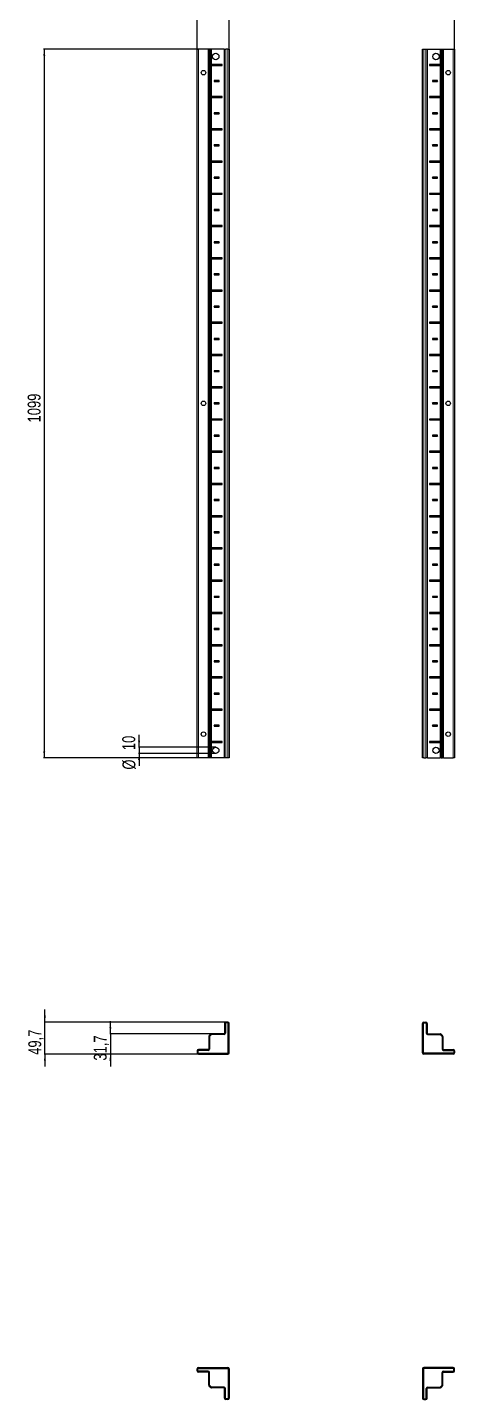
# Model space of a CAD drawing. Header units: millimetres. Extents: x -199 to 2453, y -1847 to 1507.
# Drawn here: x -199 to 463, y -1847 to 281 of the extents above; entities that cross this region are included whole.
import ezdxf

# ---------------------------------------------------------------- set-up
doc = ezdxf.new("R2010")
doc.units = ezdxf.units.MM
doc.layers.add('FORMAT', color=7, linetype='Continuous')
doc.styles.add('SLDTEXTSTYLE0', font='TXT', dxfattribs={"width": 0.75})
doc.dimstyles.new('SLDDIMSTYLE0', dxfattribs={"dimtxt": 20, "dimasz": 10, "dimexe": 0, "dimexo": 0.0625, "dimgap": 5, "dimtad": 2, "dimdec": 1, "dimrnd": 1e-09, "dimzin": 12, "dimdsep": 46, "dimtxsty": 'SLDTEXTSTYLE0', "dimsah": 1, "dimcen": 0.09, "dimadec": 0, "dimazin": 3, "dimtfac": 1, "dimtofl": 0, "dimtmove": 0, "dimatfit": 3, "dimfxl": 0, "dimfrac": 2, "dimtolj": 1, "dimtzin": 12, "dimarcsym": 0})
doc.dimstyles.new('SLDDIMSTYLE1', dxfattribs={"dimtxt": 20, "dimasz": 10, "dimexe": 0, "dimexo": 0.0625, "dimgap": 5, "dimtad": 2, "dimdec": 1, "dimrnd": 1e-09, "dimzin": 12, "dimdsep": 46, "dimtxsty": 'SLDTEXTSTYLE0', "dimsah": 1, "dimcen": 0.09, "dimadec": 0, "dimazin": 3, "dimtfac": 1, "dimtmove": 0, "dimatfit": 0, "dimfxl": 0, "dimfrac": 2, "dimtolj": 1, "dimtzin": 12, "dimarcsym": 0})

# ---------------------------------------------------------------- blocks, each defined once
blk = doc.blocks.new('_D')
at = {"layer": 'FORMAT'}
for p, q in [((86.4, 247.2), (-174.2, 247.2)), ((-173.2, 247.2), (-173.2, -851.8)), ((86.4, -851.8), (-174.2, -851.8))]:
    blk.add_line(p, q, dxfattribs=at)
for points in [[(-173.2, 247.2), (-174.7, 237.2), (-171.6, 237.2)], [(-173.2, -851.8), (-171.6, -841.8), (-174.7, -841.8)]]:
    blk.add_solid(points, dxfattribs=at)
at = {"layer": 'FORMAT', "insert": (-198.9, -331.8), "char_height": 20, "attachment_point": 1, "rotation": 90, "style": 'SLDTEXTSTYLE0'}
blk.add_mtext('1099', dxfattribs=at)
blk = doc.blocks.new('_D_1')
at = {"layer": 'FORMAT'}
for p, q in [((64, 247.2), (64, 443.6)), ((64, 442.6), (463.4, 442.6)), ((463.4, 247.2), (463.4, 443.6))]:
    blk.add_line(p, q, dxfattribs=at)
for points in [[(64, 442.6), (74, 441.1), (74, 444.2)], [(463.4, 442.6), (453.4, 444.2), (453.4, 441.1)]]:
    blk.add_solid(points, dxfattribs=at)
at = {"layer": 'FORMAT', "insert": (230.4, 468.4), "char_height": 20, "attachment_point": 1, "style": 'SLDTEXTSTYLE0'}
blk.add_mtext('399,4', dxfattribs=at)
blk = doc.blocks.new('_D_2')
at = {"layer": 'FORMAT'}
for p, q in [((64, 369.2), (44.7, 369.2)), ((64, 247.2), (64, 370.2)), ((113.7, 369.2), (64, 369.2)), ((113.7, 247.2), (113.7, 370.2)), ((113.7, 369.2), (132.9, 369.2))]:
    blk.add_line(p, q, dxfattribs=at)
for points in [[(64, 369.2), (54, 370.7), (54, 367.7)], [(113.7, 369.2), (123.7, 367.7), (123.7, 370.7)]]:
    blk.add_solid(points, dxfattribs=at)
at = {"layer": 'FORMAT', "insert": (63, 395), "char_height": 20, "attachment_point": 1, "style": 'SLDTEXTSTYLE0'}
blk.add_mtext('49,7', dxfattribs=at)
blk = doc.blocks.new('_D_3')
at = {"layer": 'FORMAT'}
for p, q in [((-26, -835.3), (-26, -816.1)), ((92.8, -835.3), (-27, -835.3)), ((92.8, -845.3), (-27, -845.3)), ((-26, -835.3), (-26, -845.3)), ((-26, -845.3), (-26, -864.5))]:
    blk.add_line(p, q, dxfattribs=at)
for points in [[(-26, -835.3), (-24.5, -825.3), (-27.6, -825.3)], [(-26, -845.3), (-27.6, -855.3), (-24.5, -855.3)]]:
    blk.add_solid(points, dxfattribs=at)
at = {"layer": 'FORMAT', "char_height": 20, "attachment_point": 1, "rotation": 90, "style": 'SLDTEXTSTYLE0'}
for s, insert in [('10', (-52.1, -840)), ('%%c', (-51.8, -870.2))]:
    blk.add_mtext(s, dxfattribs=dict(at, insert=insert))
blk = doc.blocks.new('_D_5')
at = {"layer": 'FORMAT'}
for p, q in [((-172.2, -1261.8), (-172.2, -1242.5)), ((108.5, -1261.8), (-173.2, -1261.8)), ((-172.2, -1311.5), (-172.2, -1261.8)), ((66, -1311.5), (-173.2, -1311.5)), ((-172.2, -1311.5), (-172.2, -1330.7))]:
    blk.add_line(p, q, dxfattribs=at)
for points in [[(-172.2, -1261.8), (-170.6, -1251.8), (-173.7, -1251.8)], [(-172.2, -1311.5), (-173.7, -1321.5), (-170.6, -1321.5)]]:
    blk.add_solid(points, dxfattribs=at)
at = {"layer": 'FORMAT', "insert": (-197.9, -1312.5), "char_height": 20, "attachment_point": 1, "rotation": 90, "style": 'SLDTEXTSTYLE0'}
blk.add_mtext('49,7', dxfattribs=at)
blk = doc.blocks.new('_D_6')
at = {"layer": 'FORMAT'}
for p, q in [((-70.5, -1279.8), (-70.5, -1260.5)), ((86.4, -1279.8), (-71.5, -1279.8)), ((-70.5, -1279.8), (-70.5, -1311.5)), ((66, -1311.5), (-71.5, -1311.5)), ((-70.5, -1311.5), (-70.5, -1330.7))]:
    blk.add_line(p, q, dxfattribs=at)
for points in [[(-70.5, -1279.8), (-69, -1269.8), (-72.1, -1269.8)], [(-70.5, -1311.5), (-72.1, -1321.5), (-69, -1321.5)]]:
    blk.add_solid(points, dxfattribs=at)
at = {"layer": 'FORMAT', "insert": (-96.3, -1321.5), "char_height": 20, "attachment_point": 1, "rotation": 90, "style": 'SLDTEXTSTYLE0'}
blk.add_mtext('31,7', dxfattribs=at)

msp = doc.modelspace()

# ---------------------------------------------------------------- linework, layer by layer
at = {"color": 7, "linetype": 'Continuous', "lineweight": 25}
for p, q in [((63.98, -851.79), (63.98, 247.21)), ((63.98, 247.21), (65.98, 247.21)), ((81.33, 247.21), (65.98, 247.21)), ((81.33, 247.21), (81.98, 247.21)), ((81.98, -851.79), (81.98, 247.21)), ((81.98, 247.21), (82.56, 247.21)), ((83.77, 247.21), (82.56, 247.21)), ((83.77, -851.79), (83.77, 247.21)), ((83.8, 247.21), (83.77, 247.21)), ((83.8, -851.79), (83.8, 247.21)), ((85.01, 247.21), (83.8, 247.21)), ((85.01, 247.21), (86.42, 247.21)), ((105.83, 247.21), (86.42, 247.21)), ((105.83, 247.21), (106.48, 247.21)), ((106.48, -851.79), (106.48, 247.21)), ((106.48, 247.21), (108.48, 247.21)), ((111.68, 247.21), (108.48, 247.21)), ((111.68, 247.21), (113.68, 247.21)), ((113.68, 247.21), (113.68, -851.79)), ((413.68, -851.79), (413.68, 247.21)), ((413.68, 247.21), (415.68, 247.21)), ((415.68, 247.21), (418.88, 247.21)), ((418.88, 247.21), (420.88, 247.21)), ((420.88, 247.21), (420.88, -851.79)), ((420.88, 247.21), (421.53, 247.21)), ((421.53, 247.21), (440.93, 247.21)), ((440.93, 247.21), (442.34, 247.21)), ((442.34, 247.21), (443.55, 247.21)), ((443.55, 247.21), (443.55, -851.79)), ((443.55, 247.21), (443.58, 247.21)), ((443.58, 247.21), (443.58, -851.79)), ((443.58, 247.21), (444.79, 247.21)), ((444.79, 247.21), (445.38, 247.21)), ((445.38, 247.21), (445.38, -851.79)), ((445.38, 247.21), (446.03, 247.21)), ((446.03, 247.21), (461.38, 247.21)), ((461.38, 247.21), (463.38, 247.21)), ((463.38, 247.21), (463.38, -851.79)), ((85.93, 223.35), (85.93, 222.06)), ((86.58, 222.71), (85.93, 223.35)), ((86.58, 222.71), (85.93, 222.06)), ((102.83, 223.46), (86.42, 223.46)), ((86.42, 221.96), (102.83, 221.96)), ((102.08, 222.71), (86.58, 222.71)), ((102.08, 222.71), (102.83, 223.46)), ((102.08, 222.71), (102.83, 221.96)), ((102.83, 221.96), (102.83, 223.46)), ((425.28, 222.71), (424.53, 223.46)), ((440.93, 223.46), (424.53, 223.46)), ((424.53, 223.46), (424.53, 221.96)), ((425.28, 222.71), (424.53, 221.96)), ((424.53, 221.96), (440.93, 221.96)), ((425.28, 222.71), (440.78, 222.71)), ((440.78, 222.71), (441.42, 223.35)), ((440.78, 222.71), (441.42, 222.06)), ((441.42, 222.06), (441.42, 223.35)), ((98.33, 198.46), (90.33, 198.46)), ((90.33, 198.46), (90.33, 196.96)), ((91.08, 197.71), (90.33, 198.46)), ((91.08, 197.71), (90.33, 196.96)), ((90.33, 196.96), (98.33, 196.96)), ((97.58, 197.71), (91.08, 197.71)), ((97.58, 197.71), (98.33, 198.46)), ((97.58, 197.71), (98.33, 196.96)), ((98.33, 196.96), (98.33, 198.46)), ((429.78, 197.71), (429.03, 198.46)), ((429.03, 198.46), (429.03, 196.96)), ((437.03, 198.46), (429.03, 198.46)), ((429.78, 197.71), (429.03, 196.96)), ((429.03, 196.96), (437.03, 196.96)), ((429.78, 197.71), (436.28, 197.71)), ((436.28, 197.71), (437.03, 198.46)), ((436.28, 197.71), (437.03, 196.96)), ((437.03, 196.96), (437.03, 198.46)), ((85.93, 173.35), (85.93, 172.06)), ((86.58, 172.71), (85.93, 173.35)), ((86.58, 172.71), (85.93, 172.06)), ((102.83, 173.46), (86.42, 173.46)), ((86.42, 171.96), (102.83, 171.96)), ((102.08, 172.71), (86.58, 172.71)), ((102.08, 172.71), (102.83, 173.46)), ((102.08, 172.71), (102.83, 171.96)), ((102.83, 171.96), (102.83, 173.46)), ((425.28, 172.71), (424.53, 173.46)), ((440.93, 173.46), (424.53, 173.46)), ((424.53, 173.46), (424.53, 171.96)), ((425.28, 172.71), (424.53, 171.96)), ((424.53, 171.96), (440.93, 171.96)), ((425.28, 172.71), (440.78, 172.71)), ((440.78, 172.71), (441.42, 173.35)), ((440.78, 172.71), (441.42, 172.06)), ((441.42, 172.06), (441.42, 173.35)), ((98.33, 148.46), (90.33, 148.46)), ((90.33, 148.46), (90.33, 146.96)), ((91.08, 147.71), (90.33, 148.46)), ((91.08, 147.71), (90.33, 146.96)), ((90.33, 146.96), (98.33, 146.96)), ((97.58, 147.71), (91.08, 147.71)), ((97.58, 147.71), (98.33, 148.46)), ((97.58, 147.71), (98.33, 146.96)), ((98.33, 146.96), (98.33, 148.46)), ((429.78, 147.71), (429.03, 148.46)), ((437.03, 148.46), (429.03, 148.46)), ((429.03, 148.46), (429.03, 146.96)), ((429.78, 147.71), (429.03, 146.96)), ((429.03, 146.96), (437.03, 146.96)), ((429.78, 147.71), (436.28, 147.71)), ((436.28, 147.71), (437.03, 148.46)), ((436.28, 147.71), (437.03, 146.96)), ((437.03, 146.96), (437.03, 148.46)), ((85.93, 123.35), (85.93, 122.06)), ((86.58, 122.71), (85.93, 123.35)), ((86.58, 122.71), (85.93, 122.06)), ((102.83, 123.46), (86.42, 123.46)), ((86.42, 121.96), (102.83, 121.96)), ((102.08, 122.71), (86.58, 122.71)), ((102.08, 122.71), (102.83, 123.46)), ((102.08, 122.71), (102.83, 121.96)), ((102.83, 121.96), (102.83, 123.46)), ((425.28, 122.71), (424.53, 123.46)), ((440.93, 123.46), (424.53, 123.46)), ((424.53, 123.46), (424.53, 121.96)), ((425.28, 122.71), (424.53, 121.96)), ((424.53, 121.96), (440.93, 121.96)), ((425.28, 122.71), (440.78, 122.71)), ((440.78, 122.71), (441.42, 123.35)), ((440.78, 122.71), (441.42, 122.06)), ((441.42, 122.06), (441.42, 123.35)), ((98.33, 98.46), (90.33, 98.46)), ((90.33, 98.46), (90.33, 96.96)), ((91.08, 97.71), (90.33, 98.46)), ((91.08, 97.71), (90.33, 96.96)), ((90.33, 96.96), (98.33, 96.96)), ((97.58, 97.71), (91.08, 97.71)), ((97.58, 97.71), (98.33, 98.46)), ((97.58, 97.71), (98.33, 96.96)), ((98.33, 96.96), (98.33, 98.46)), ((429.78, 97.71), (429.03, 98.46)), ((429.03, 98.46), (429.03, 96.96)), ((437.03, 98.46), (429.03, 98.46)), ((429.78, 97.71), (429.03, 96.96)), ((429.03, 96.96), (437.03, 96.96)), ((429.78, 97.71), (436.28, 97.71)), ((436.28, 97.71), (437.03, 98.46)), ((436.28, 97.71), (437.03, 96.96)), ((437.03, 96.96), (437.03, 98.46)), ((85.93, 73.35), (85.93, 72.06)), ((86.58, 72.71), (85.93, 73.35)), ((86.58, 72.71), (85.93, 72.06)), ((102.83, 73.46), (86.42, 73.46)), ((86.42, 71.96), (102.83, 71.96)), ((102.08, 72.71), (86.58, 72.71)), ((102.08, 72.71), (102.83, 73.46)), ((102.08, 72.71), (102.83, 71.96)), ((102.83, 71.96), (102.83, 73.46)), ((425.28, 72.71), (424.53, 73.46)), ((440.93, 73.46), (424.53, 73.46)), ((424.53, 73.46), (424.53, 71.96)), ((425.28, 72.71), (424.53, 71.96)), ((424.53, 71.96), (440.93, 71.96)), ((425.28, 72.71), (440.78, 72.71)), ((440.78, 72.71), (441.42, 73.35)), ((440.78, 72.71), (441.42, 72.06)), ((441.42, 72.06), (441.42, 73.35)), ((98.33, 48.46), (90.33, 48.46)), ((90.33, 48.46), (90.33, 46.96)), ((91.08, 47.71), (90.33, 48.46)), ((91.08, 47.71), (90.33, 46.96)), ((90.33, 46.96), (98.33, 46.96)), ((97.58, 47.71), (91.08, 47.71)), ((97.58, 47.71), (98.33, 48.46)), ((97.58, 47.71), (98.33, 46.96)), ((98.33, 46.96), (98.33, 48.46)), ((429.78, 47.71), (429.03, 48.46)), ((429.03, 48.46), (429.03, 46.96)), ((437.03, 48.46), (429.03, 48.46)), ((429.78, 47.71), (429.03, 46.96)), ((429.03, 46.96), (437.03, 46.96)), ((429.78, 47.71), (436.28, 47.71)), ((436.28, 47.71), (437.03, 48.46)), ((436.28, 47.71), (437.03, 46.96)), ((437.03, 46.96), (437.03, 48.46)), ((85.93, 23.35), (85.93, 22.06)), ((86.58, 22.71), (85.93, 23.35)), ((86.58, 22.71), (85.93, 22.06)), ((102.83, 23.46), (86.42, 23.46)), ((86.42, 21.96), (102.83, 21.96)), ((102.08, 22.71), (86.58, 22.71)), ((102.08, 22.71), (102.83, 23.46)), ((102.08, 22.71), (102.83, 21.96)), ((102.83, 21.96), (102.83, 23.46)), ((425.28, 22.71), (424.53, 23.46)), ((440.93, 23.46), (424.53, 23.46)), ((424.53, 23.46), (424.53, 21.96)), ((425.28, 22.71), (424.53, 21.96)), ((424.53, 21.96), (440.93, 21.96)), ((425.28, 22.71), (440.78, 22.71)), ((440.78, 22.71), (441.42, 23.35)), ((440.78, 22.71), (441.42, 22.06)), ((441.42, 22.06), (441.42, 23.35)), ((98.33, -1.54), (90.33, -1.54)), ((90.33, -1.54), (90.33, -3.04)), ((91.08, -2.29), (90.33, -1.54)), ((91.08, -2.29), (90.33, -3.04)), ((90.33, -3.04), (98.33, -3.04)), ((97.58, -2.29), (91.08, -2.29)), ((97.58, -2.29), (98.33, -1.54)), ((97.58, -2.29), (98.33, -3.04)), ((98.33, -3.04), (98.33, -1.54)), ((429.78, -2.29), (429.03, -1.54)), ((429.03, -1.54), (429.03, -3.04)), ((437.03, -1.54), (429.03, -1.54)), ((429.78, -2.29), (429.03, -3.04)), ((429.03, -3.04), (437.03, -3.04)), ((429.78, -2.29), (436.28, -2.29)), ((436.28, -2.29), (437.03, -1.54)), ((436.28, -2.29), (437.03, -3.04)), ((437.03, -3.04), (437.03, -1.54)), ((85.93, -26.65), (85.93, -27.94)), ((86.58, -27.29), (85.93, -26.65)), ((86.58, -27.29), (85.93, -27.94)), ((102.83, -26.54), (86.42, -26.54)), ((86.42, -28.04), (102.83, -28.04)), ((102.08, -27.29), (86.58, -27.29)), ((102.08, -27.29), (102.83, -26.54)), ((102.08, -27.29), (102.83, -28.04)), ((102.83, -28.04), (102.83, -26.54)), ((425.28, -27.29), (424.53, -26.54)), ((440.93, -26.54), (424.53, -26.54)), ((424.53, -26.54), (424.53, -28.04)), ((425.28, -27.29), (424.53, -28.04)), ((424.53, -28.04), (440.93, -28.04)), ((425.28, -27.29), (440.78, -27.29)), ((440.78, -27.29), (441.42, -26.65)), ((440.78, -27.29), (441.42, -27.94)), ((441.42, -27.94), (441.42, -26.65)), ((98.33, -51.54), (90.33, -51.54)), ((90.33, -51.54), (90.33, -53.04)), ((91.08, -52.29), (90.33, -51.54)), ((91.08, -52.29), (90.33, -53.04)), ((90.33, -53.04), (98.33, -53.04)), ((97.58, -52.29), (91.08, -52.29)), ((97.58, -52.29), (98.33, -51.54)), ((97.58, -52.29), (98.33, -53.04)), ((98.33, -53.04), (98.33, -51.54)), ((429.78, -52.29), (429.03, -51.54)), ((437.03, -51.54), (429.03, -51.54)), ((429.03, -51.54), (429.03, -53.04)), ((429.78, -52.29), (429.03, -53.04)), ((429.03, -53.04), (437.03, -53.04)), ((429.78, -52.29), (436.28, -52.29)), ((436.28, -52.29), (437.03, -51.54)), ((436.28, -52.29), (437.03, -53.04)), ((437.03, -53.04), (437.03, -51.54)), ((85.93, -76.65), (85.93, -77.94)), ((86.58, -77.29), (85.93, -76.65)), ((86.58, -77.29), (85.93, -77.94)), ((102.83, -76.54), (86.42, -76.54)), ((86.42, -78.04), (102.83, -78.04)), ((102.08, -77.29), (86.58, -77.29)), ((102.08, -77.29), (102.83, -76.54)), ((102.08, -77.29), (102.83, -78.04)), ((102.83, -78.04), (102.83, -76.54)), ((425.28, -77.29), (424.53, -76.54)), ((440.93, -76.54), (424.53, -76.54)), ((424.53, -76.54), (424.53, -78.04)), ((425.28, -77.29), (424.53, -78.04)), ((424.53, -78.04), (440.93, -78.04)), ((425.28, -77.29), (440.78, -77.29)), ((440.78, -77.29), (441.42, -76.65)), ((440.78, -77.29), (441.42, -77.94)), ((441.42, -77.94), (441.42, -76.65)), ((98.33, -101.54), (90.33, -101.54)), ((90.33, -101.54), (90.33, -103.04)), ((91.08, -102.29), (90.33, -101.54)), ((91.08, -102.29), (90.33, -103.04)), ((90.33, -103.04), (98.33, -103.04)), ((97.58, -102.29), (91.08, -102.29)), ((97.58, -102.29), (98.33, -101.54)), ((97.58, -102.29), (98.33, -103.04)), ((98.33, -103.04), (98.33, -101.54)), ((437.03, -101.54), (429.03, -101.54)), ((429.03, -101.54), (429.03, -103.04)), ((429.78, -102.29), (429.03, -101.54)), ((429.78, -102.29), (429.03, -103.04)), ((429.03, -103.04), (437.03, -103.04)), ((429.78, -102.29), (436.28, -102.29)), ((436.28, -102.29), (437.03, -101.54)), ((436.28, -102.29), (437.03, -103.04)), ((437.03, -103.04), (437.03, -101.54)), ((85.93, -126.65), (85.93, -127.94)), ((86.58, -127.29), (85.93, -126.65)), ((86.58, -127.29), (85.93, -127.94)), ((102.83, -126.54), (86.42, -126.54)), ((102.08, -127.29), (86.58, -127.29)), ((102.08, -127.29), (102.83, -126.54)), ((102.08, -127.29), (102.83, -128.04)), ((102.83, -128.04), (102.83, -126.54)), ((425.28, -127.29), (424.53, -126.54)), ((440.93, -126.54), (424.53, -126.54)), ((424.53, -126.54), (424.53, -128.04)), ((425.28, -127.29), (424.53, -128.04)), ((425.28, -127.29), (440.78, -127.29)), ((440.78, -127.29), (441.42, -126.65)), ((440.78, -127.29), (441.42, -127.94)), ((441.42, -127.94), (441.42, -126.65)), ((86.42, -128.04), (102.83, -128.04)), ((424.53, -128.04), (440.93, -128.04)), ((98.33, -151.54), (90.33, -151.54)), ((90.33, -151.54), (90.33, -153.04)), ((91.08, -152.29), (90.33, -151.54)), ((91.08, -152.29), (90.33, -153.04)), ((90.33, -153.04), (98.33, -153.04)), ((97.58, -152.29), (91.08, -152.29)), ((97.58, -152.29), (98.33, -151.54)), ((97.58, -152.29), (98.33, -153.04)), ((98.33, -153.04), (98.33, -151.54)), ((429.78, -152.29), (429.03, -151.54)), ((429.03, -151.54), (429.03, -153.04)), ((437.03, -151.54), (429.03, -151.54)), ((429.78, -152.29), (429.03, -153.04)), ((429.03, -153.04), (437.03, -153.04)), ((429.78, -152.29), (436.28, -152.29)), ((436.28, -152.29), (437.03, -151.54)), ((436.28, -152.29), (437.03, -153.04)), ((437.03, -153.04), (437.03, -151.54)), ((85.93, -176.65), (85.93, -177.94)), ((86.58, -177.29), (85.93, -176.65)), ((86.58, -177.29), (85.93, -177.94)), ((102.83, -176.54), (86.42, -176.54)), ((86.42, -178.04), (102.83, -178.04)), ((102.08, -177.29), (86.58, -177.29)), ((102.08, -177.29), (102.83, -176.54)), ((102.08, -177.29), (102.83, -178.04)), ((102.83, -178.04), (102.83, -176.54)), ((425.28, -177.29), (424.53, -176.54)), ((440.93, -176.54), (424.53, -176.54)), ((424.53, -176.54), (424.53, -178.04)), ((425.28, -177.29), (424.53, -178.04)), ((424.53, -178.04), (440.93, -178.04)), ((425.28, -177.29), (440.78, -177.29)), ((440.78, -177.29), (441.42, -176.65)), ((440.78, -177.29), (441.42, -177.94)), ((441.42, -177.94), (441.42, -176.65)), ((98.33, -201.54), (90.33, -201.54)), ((90.33, -201.54), (90.33, -203.04)), ((91.08, -202.29), (90.33, -201.54)), ((91.08, -202.29), (90.33, -203.04)), ((90.33, -203.04), (98.33, -203.04)), ((97.58, -202.29), (91.08, -202.29)), ((97.58, -202.29), (98.33, -201.54)), ((97.58, -202.29), (98.33, -203.04)), ((98.33, -203.04), (98.33, -201.54)), ((429.78, -202.29), (429.03, -201.54)), ((437.03, -201.54), (429.03, -201.54)), ((429.03, -201.54), (429.03, -203.04)), ((429.78, -202.29), (429.03, -203.04)), ((429.03, -203.04), (437.03, -203.04)), ((429.78, -202.29), (436.28, -202.29)), ((436.28, -202.29), (437.03, -201.54)), ((436.28, -202.29), (437.03, -203.04)), ((437.03, -203.04), (437.03, -201.54)), ((85.93, -226.65), (85.93, -227.94)), ((86.58, -227.29), (85.93, -226.65)), ((86.58, -227.29), (85.93, -227.94)), ((102.83, -226.54), (86.42, -226.54)), ((86.42, -228.04), (102.83, -228.04)), ((102.08, -227.29), (86.58, -227.29)), ((102.08, -227.29), (102.83, -226.54)), ((102.08, -227.29), (102.83, -228.04)), ((102.83, -228.04), (102.83, -226.54)), ((425.28, -227.29), (424.53, -226.54)), ((440.93, -226.54), (424.53, -226.54)), ((424.53, -226.54), (424.53, -228.04)), ((425.28, -227.29), (424.53, -228.04)), ((424.53, -228.04), (440.93, -228.04)), ((425.28, -227.29), (440.78, -227.29)), ((440.78, -227.29), (441.42, -226.65)), ((440.78, -227.29), (441.42, -227.94)), ((441.42, -227.94), (441.42, -226.65)), ((98.33, -251.54), (90.33, -251.54)), ((90.33, -251.54), (90.33, -253.04)), ((91.08, -252.29), (90.33, -251.54)), ((91.08, -252.29), (90.33, -253.04)), ((90.33, -253.04), (98.33, -253.04)), ((97.58, -252.29), (91.08, -252.29)), ((97.58, -252.29), (98.33, -251.54)), ((97.58, -252.29), (98.33, -253.04)), ((98.33, -253.04), (98.33, -251.54)), ((429.78, -252.29), (429.03, -251.54)), ((437.03, -251.54), (429.03, -251.54)), ((429.03, -251.54), (429.03, -253.04)), ((429.78, -252.29), (429.03, -253.04)), ((429.03, -253.04), (437.03, -253.04)), ((429.78, -252.29), (436.28, -252.29)), ((436.28, -252.29), (437.03, -251.54)), ((436.28, -252.29), (437.03, -253.04)), ((437.03, -253.04), (437.03, -251.54)), ((102.83, -276.54), (86.42, -276.54)), ((102.08, -277.29), (102.83, -276.54)), ((102.83, -278.04), (102.83, -276.54)), ((440.93, -276.54), (424.53, -276.54)), ((424.53, -276.54), (424.53, -278.04)), ((425.28, -277.29), (424.53, -276.54)), ((85.93, -276.65), (85.93, -277.94)), ((86.58, -277.29), (85.93, -276.65)), ((86.58, -277.29), (85.93, -277.94)), ((86.42, -278.04), (102.83, -278.04)), ((102.08, -277.29), (86.58, -277.29)), ((102.08, -277.29), (102.83, -278.04)), ((425.28, -277.29), (424.53, -278.04)), ((424.53, -278.04), (440.93, -278.04)), ((425.28, -277.29), (440.78, -277.29)), ((440.78, -277.29), (441.42, -276.65)), ((440.78, -277.29), (441.42, -277.94)), ((441.42, -277.94), (441.42, -276.65)), ((98.33, -301.54), (90.33, -301.54)), ((90.33, -301.54), (90.33, -303.04)), ((91.08, -302.29), (90.33, -301.54)), ((91.08, -302.29), (90.33, -303.04)), ((90.33, -303.04), (98.33, -303.04)), ((97.58, -302.29), (91.08, -302.29)), ((97.58, -302.29), (98.33, -301.54)), ((97.58, -302.29), (98.33, -303.04)), ((98.33, -303.04), (98.33, -301.54)), ((437.03, -301.54), (429.03, -301.54)), ((429.03, -301.54), (429.03, -303.04)), ((429.78, -302.29), (429.03, -301.54)), ((429.78, -302.29), (429.03, -303.04)), ((429.03, -303.04), (437.03, -303.04)), ((429.78, -302.29), (436.28, -302.29)), ((436.28, -302.29), (437.03, -301.54)), ((436.28, -302.29), (437.03, -303.04)), ((437.03, -303.04), (437.03, -301.54)), ((85.93, -326.65), (85.93, -327.94)), ((86.58, -327.29), (85.93, -326.65)), ((86.58, -327.29), (85.93, -327.94)), ((102.83, -326.54), (86.42, -326.54)), ((86.42, -328.04), (102.83, -328.04)), ((102.08, -327.29), (86.58, -327.29)), ((102.08, -327.29), (102.83, -326.54)), ((102.08, -327.29), (102.83, -328.04)), ((102.83, -328.04), (102.83, -326.54)), ((440.93, -326.54), (424.53, -326.54)), ((424.53, -326.54), (424.53, -328.04)), ((425.28, -327.29), (424.53, -326.54)), ((425.28, -327.29), (424.53, -328.04)), ((424.53, -328.04), (440.93, -328.04)), ((425.28, -327.29), (440.78, -327.29)), ((440.78, -327.29), (441.42, -326.65)), ((440.78, -327.29), (441.42, -327.94)), ((441.42, -327.94), (441.42, -326.65)), ((98.33, -351.54), (90.33, -351.54)), ((90.33, -351.54), (90.33, -353.04)), ((91.08, -352.29), (90.33, -351.54)), ((91.08, -352.29), (90.33, -353.04)), ((90.33, -353.04), (98.33, -353.04)), ((97.58, -352.29), (91.08, -352.29)), ((97.58, -352.29), (98.33, -351.54)), ((97.58, -352.29), (98.33, -353.04)), ((98.33, -353.04), (98.33, -351.54)), ((437.03, -351.54), (429.03, -351.54)), ((429.03, -351.54), (429.03, -353.04)), ((429.78, -352.29), (429.03, -351.54)), ((429.78, -352.29), (429.03, -353.04)), ((429.03, -353.04), (437.03, -353.04)), ((429.78, -352.29), (436.28, -352.29)), ((436.28, -352.29), (437.03, -351.54)), ((436.28, -352.29), (437.03, -353.04)), ((437.03, -353.04), (437.03, -351.54)), ((86.58, -377.29), (85.93, -376.65)), ((85.93, -376.65), (85.93, -377.94)), ((86.58, -377.29), (85.93, -377.94)), ((102.83, -376.54), (86.42, -376.54)), ((86.42, -378.04), (102.83, -378.04)), ((102.08, -377.29), (86.58, -377.29)), ((102.08, -377.29), (102.83, -376.54)), ((102.08, -377.29), (102.83, -378.04)), ((102.83, -378.04), (102.83, -376.54)), ((440.93, -376.54), (424.53, -376.54)), ((424.53, -376.54), (424.53, -378.04)), ((425.28, -377.29), (424.53, -376.54)), ((425.28, -377.29), (424.53, -378.04)), ((424.53, -378.04), (440.93, -378.04)), ((425.28, -377.29), (440.78, -377.29)), ((440.78, -377.29), (441.42, -376.65)), ((440.78, -377.29), (441.42, -377.94)), ((441.42, -377.94), (441.42, -376.65)), ((98.33, -401.54), (90.33, -401.54)), ((90.33, -401.54), (90.33, -403.04)), ((91.08, -402.29), (90.33, -401.54)), ((91.08, -402.29), (90.33, -403.04)), ((90.33, -403.04), (98.33, -403.04)), ((97.58, -402.29), (91.08, -402.29)), ((97.58, -402.29), (98.33, -401.54)), ((97.58, -402.29), (98.33, -403.04)), ((98.33, -403.04), (98.33, -401.54)), ((437.03, -401.54), (429.03, -401.54)), ((429.03, -401.54), (429.03, -403.04)), ((429.78, -402.29), (429.03, -401.54)), ((429.78, -402.29), (429.03, -403.04)), ((429.03, -403.04), (437.03, -403.04)), ((429.78, -402.29), (436.28, -402.29)), ((436.28, -402.29), (437.03, -401.54)), ((436.28, -402.29), (437.03, -403.04)), ((437.03, -403.04), (437.03, -401.54)), ((86.58, -427.29), (85.93, -426.65)), ((85.93, -426.65), (85.93, -427.94)), ((86.58, -427.29), (85.93, -427.94)), ((102.83, -426.54), (86.42, -426.54)), ((86.42, -428.04), (102.83, -428.04)), ((102.08, -427.29), (86.58, -427.29)), ((102.08, -427.29), (102.83, -426.54)), ((102.08, -427.29), (102.83, -428.04)), ((102.83, -428.04), (102.83, -426.54)), ((440.93, -426.54), (424.53, -426.54)), ((424.53, -426.54), (424.53, -428.04)), ((425.28, -427.29), (424.53, -426.54)), ((425.28, -427.29), (424.53, -428.04)), ((424.53, -428.04), (440.93, -428.04)), ((425.28, -427.29), (440.78, -427.29)), ((440.78, -427.29), (441.42, -426.65)), ((440.78, -427.29), (441.42, -427.94)), ((441.42, -427.94), (441.42, -426.65)), ((98.33, -451.54), (90.33, -451.54)), ((90.33, -451.54), (90.33, -453.04)), ((91.08, -452.29), (90.33, -451.54)), ((91.08, -452.29), (90.33, -453.04)), ((90.33, -453.04), (98.33, -453.04)), ((97.58, -452.29), (91.08, -452.29)), ((97.58, -452.29), (98.33, -451.54)), ((97.58, -452.29), (98.33, -453.04)), ((98.33, -453.04), (98.33, -451.54)), ((437.03, -451.54), (429.03, -451.54)), ((429.03, -451.54), (429.03, -453.04)), ((429.78, -452.29), (429.03, -451.54)), ((429.78, -452.29), (429.03, -453.04)), ((429.03, -453.04), (437.03, -453.04)), ((429.78, -452.29), (436.28, -452.29)), ((436.28, -452.29), (437.03, -451.54)), ((436.28, -452.29), (437.03, -453.04)), ((437.03, -453.04), (437.03, -451.54)), ((86.58, -477.29), (85.93, -476.65)), ((85.93, -476.65), (85.93, -477.94)), ((86.58, -477.29), (85.93, -477.94)), ((102.83, -476.54), (86.42, -476.54)), ((86.42, -478.04), (102.83, -478.04)), ((102.08, -477.29), (86.58, -477.29)), ((102.08, -477.29), (102.83, -476.54)), ((102.08, -477.29), (102.83, -478.04)), ((102.83, -478.04), (102.83, -476.54)), ((440.93, -476.54), (424.53, -476.54)), ((424.53, -476.54), (424.53, -478.04)), ((425.28, -477.29), (424.53, -476.54)), ((425.28, -477.29), (424.53, -478.04)), ((424.53, -478.04), (440.93, -478.04)), ((425.28, -477.29), (440.78, -477.29)), ((440.78, -477.29), (441.42, -476.65)), ((440.78, -477.29), (441.42, -477.94)), ((441.42, -477.94), (441.42, -476.65)), ((98.33, -501.54), (90.33, -501.54)), ((90.33, -501.54), (90.33, -503.04)), ((91.08, -502.29), (90.33, -501.54)), ((91.08, -502.29), (90.33, -503.04)), ((90.33, -503.04), (98.33, -503.04)), ((97.58, -502.29), (91.08, -502.29)), ((97.58, -502.29), (98.33, -501.54)), ((97.58, -502.29), (98.33, -503.04)), ((98.33, -503.04), (98.33, -501.54)), ((437.03, -501.54), (429.03, -501.54)), ((429.03, -501.54), (429.03, -503.04)), ((429.78, -502.29), (429.03, -501.54)), ((429.78, -502.29), (429.03, -503.04)), ((429.03, -503.04), (437.03, -503.04)), ((429.78, -502.29), (436.28, -502.29)), ((436.28, -502.29), (437.03, -501.54)), ((436.28, -502.29), (437.03, -503.04)), ((437.03, -503.04), (437.03, -501.54)), ((86.58, -527.29), (85.93, -526.65)), ((85.93, -526.65), (85.93, -527.94)), ((86.58, -527.29), (85.93, -527.94)), ((102.83, -526.54), (86.42, -526.54)), ((86.42, -528.04), (102.83, -528.04)), ((102.08, -527.29), (86.58, -527.29)), ((102.08, -527.29), (102.83, -526.54)), ((102.08, -527.29), (102.83, -528.04)), ((102.83, -528.04), (102.83, -526.54)), ((440.93, -526.54), (424.53, -526.54)), ((424.53, -526.54), (424.53, -528.04)), ((425.28, -527.29), (424.53, -526.54)), ((425.28, -527.29), (424.53, -528.04)), ((424.53, -528.04), (440.93, -528.04)), ((425.28, -527.29), (440.78, -527.29)), ((440.78, -527.29), (441.42, -526.65)), ((440.78, -527.29), (441.42, -527.94)), ((441.42, -527.94), (441.42, -526.65)), ((91.08, -552.29), (90.33, -551.54)), ((98.33, -551.54), (90.33, -551.54)), ((90.33, -551.54), (90.33, -553.04)), ((91.08, -552.29), (90.33, -553.04)), ((90.33, -553.04), (98.33, -553.04)), ((97.58, -552.29), (91.08, -552.29)), ((97.58, -552.29), (98.33, -551.54)), ((97.58, -552.29), (98.33, -553.04)), ((98.33, -553.04), (98.33, -551.54)), ((437.03, -551.54), (429.03, -551.54)), ((429.03, -551.54), (429.03, -553.04)), ((429.78, -552.29), (429.03, -551.54)), ((429.78, -552.29), (429.03, -553.04)), ((429.03, -553.04), (437.03, -553.04)), ((429.78, -552.29), (436.28, -552.29)), ((436.28, -552.29), (437.03, -551.54)), ((436.28, -552.29), (437.03, -553.04)), ((437.03, -553.04), (437.03, -551.54)), ((86.58, -577.29), (85.93, -576.65)), ((85.93, -576.65), (85.93, -577.94)), ((86.58, -577.29), (85.93, -577.94)), ((102.83, -576.54), (86.42, -576.54)), ((86.42, -578.04), (102.83, -578.04)), ((102.08, -577.29), (86.58, -577.29)), ((102.08, -577.29), (102.83, -576.54)), ((102.08, -577.29), (102.83, -578.04)), ((102.83, -578.04), (102.83, -576.54)), ((440.93, -576.54), (424.53, -576.54)), ((424.53, -576.54), (424.53, -578.04)), ((425.28, -577.29), (424.53, -576.54)), ((425.28, -577.29), (424.53, -578.04)), ((424.53, -578.04), (440.93, -578.04)), ((425.28, -577.29), (440.78, -577.29)), ((440.78, -577.29), (441.42, -576.65)), ((440.78, -577.29), (441.42, -577.94)), ((441.42, -577.94), (441.42, -576.65)), ((91.08, -602.29), (90.33, -601.54)), ((90.33, -601.54), (90.33, -603.04)), ((98.33, -601.54), (90.33, -601.54)), ((91.08, -602.29), (90.33, -603.04)), ((90.33, -603.04), (98.33, -603.04)), ((97.58, -602.29), (91.08, -602.29)), ((97.58, -602.29), (98.33, -601.54)), ((97.58, -602.29), (98.33, -603.04)), ((98.33, -603.04), (98.33, -601.54)), ((437.03, -601.54), (429.03, -601.54)), ((429.03, -601.54), (429.03, -603.04)), ((429.78, -602.29), (429.03, -601.54)), ((429.78, -602.29), (429.03, -603.04)), ((429.03, -603.04), (437.03, -603.04)), ((429.78, -602.29), (436.28, -602.29)), ((436.28, -602.29), (437.03, -601.54)), ((436.28, -602.29), (437.03, -603.04)), ((437.03, -603.04), (437.03, -601.54)), ((86.58, -627.29), (85.93, -626.65)), ((85.93, -626.65), (85.93, -627.94)), ((86.58, -627.29), (85.93, -627.94)), ((102.83, -626.54), (86.42, -626.54)), ((86.42, -628.04), (102.83, -628.04)), ((102.08, -627.29), (86.58, -627.29)), ((102.08, -627.29), (102.83, -626.54)), ((102.08, -627.29), (102.83, -628.04)), ((102.83, -628.04), (102.83, -626.54)), ((440.93, -626.54), (424.53, -626.54)), ((424.53, -626.54), (424.53, -628.04)), ((425.28, -627.29), (424.53, -626.54)), ((425.28, -627.29), (424.53, -628.04)), ((424.53, -628.04), (440.93, -628.04)), ((425.28, -627.29), (440.78, -627.29)), ((440.78, -627.29), (441.42, -626.65)), ((440.78, -627.29), (441.42, -627.94)), ((441.42, -627.94), (441.42, -626.65)), ((91.08, -652.29), (90.33, -651.54)), ((90.33, -651.54), (90.33, -653.04)), ((98.33, -651.54), (90.33, -651.54)), ((91.08, -652.29), (90.33, -653.04)), ((90.33, -653.04), (98.33, -653.04)), ((97.58, -652.29), (91.08, -652.29)), ((97.58, -652.29), (98.33, -651.54)), ((97.58, -652.29), (98.33, -653.04)), ((98.33, -653.04), (98.33, -651.54)), ((437.03, -651.54), (429.03, -651.54)), ((429.03, -651.54), (429.03, -653.04)), ((429.78, -652.29), (429.03, -651.54)), ((429.78, -652.29), (429.03, -653.04)), ((429.03, -653.04), (437.03, -653.04)), ((429.78, -652.29), (436.28, -652.29)), ((436.28, -652.29), (437.03, -651.54)), ((436.28, -652.29), (437.03, -653.04)), ((437.03, -653.04), (437.03, -651.54)), ((86.58, -677.29), (85.93, -676.65)), ((85.93, -676.65), (85.93, -677.94)), ((86.58, -677.29), (85.93, -677.94)), ((102.83, -676.54), (86.42, -676.54)), ((86.42, -678.04), (102.83, -678.04)), ((102.08, -677.29), (86.58, -677.29)), ((102.08, -677.29), (102.83, -676.54)), ((102.08, -677.29), (102.83, -678.04)), ((102.83, -678.04), (102.83, -676.54)), ((440.93, -676.54), (424.53, -676.54)), ((424.53, -676.54), (424.53, -678.04)), ((425.28, -677.29), (424.53, -676.54)), ((425.28, -677.29), (424.53, -678.04)), ((424.53, -678.04), (440.93, -678.04)), ((425.28, -677.29), (440.78, -677.29)), ((440.78, -677.29), (441.42, -676.65)), ((440.78, -677.29), (441.42, -677.94)), ((441.42, -677.94), (441.42, -676.65)), ((91.08, -702.29), (90.33, -701.54)), ((90.33, -701.54), (90.33, -703.04)), ((98.33, -701.54), (90.33, -701.54)), ((97.58, -702.29), (98.33, -701.54)), ((98.33, -703.04), (98.33, -701.54)), ((437.03, -701.54), (429.03, -701.54)), ((429.03, -701.54), (429.03, -703.04)), ((429.78, -702.29), (429.03, -701.54)), ((436.28, -702.29), (437.03, -701.54)), ((437.03, -703.04), (437.03, -701.54)), ((91.08, -702.29), (90.33, -703.04)), ((90.33, -703.04), (98.33, -703.04)), ((97.58, -702.29), (91.08, -702.29)), ((97.58, -702.29), (98.33, -703.04)), ((429.78, -702.29), (429.03, -703.04)), ((429.03, -703.04), (437.03, -703.04)), ((429.78, -702.29), (436.28, -702.29)), ((436.28, -702.29), (437.03, -703.04)), ((86.58, -727.29), (85.93, -726.65)), ((85.93, -726.65), (85.93, -727.94)), ((86.58, -727.29), (85.93, -727.94)), ((102.83, -726.54), (86.42, -726.54)), ((86.42, -728.04), (102.83, -728.04)), ((102.08, -727.29), (86.58, -727.29)), ((102.08, -727.29), (102.83, -726.54)), ((102.08, -727.29), (102.83, -728.04)), ((102.83, -728.04), (102.83, -726.54)), ((440.93, -726.54), (424.53, -726.54)), ((424.53, -726.54), (424.53, -728.04)), ((425.28, -727.29), (424.53, -726.54)), ((425.28, -727.29), (424.53, -728.04)), ((424.53, -728.04), (440.93, -728.04)), ((425.28, -727.29), (440.78, -727.29)), ((440.78, -727.29), (441.42, -726.65)), ((440.78, -727.29), (441.42, -727.94)), ((441.42, -727.94), (441.42, -726.65)), ((91.08, -752.29), (90.33, -751.54)), ((90.33, -751.54), (90.33, -753.04)), ((98.33, -751.54), (90.33, -751.54)), ((91.08, -752.29), (90.33, -753.04)), ((90.33, -753.04), (98.33, -753.04)), ((97.58, -752.29), (91.08, -752.29)), ((97.58, -752.29), (98.33, -751.54)), ((97.58, -752.29), (98.33, -753.04)), ((98.33, -753.04), (98.33, -751.54)), ((429.03, -751.54), (429.03, -753.04)), ((437.03, -751.54), (429.03, -751.54)), ((429.78, -752.29), (429.03, -751.54)), ((429.78, -752.29), (429.03, -753.04)), ((429.03, -753.04), (437.03, -753.04)), ((429.78, -752.29), (436.28, -752.29)), ((436.28, -752.29), (437.03, -751.54)), ((436.28, -752.29), (437.03, -753.04)), ((437.03, -753.04), (437.03, -751.54)), ((86.58, -777.29), (85.93, -776.65)), ((85.93, -776.65), (85.93, -777.94)), ((86.58, -777.29), (85.93, -777.94)), ((102.83, -776.54), (86.42, -776.54)), ((86.42, -778.04), (102.83, -778.04)), ((102.08, -777.29), (86.58, -777.29)), ((102.08, -777.29), (102.83, -776.54)), ((102.08, -777.29), (102.83, -778.04)), ((102.83, -778.04), (102.83, -776.54)), ((440.93, -776.54), (424.53, -776.54)), ((424.53, -776.54), (424.53, -778.04)), ((425.28, -777.29), (424.53, -776.54)), ((425.28, -777.29), (424.53, -778.04)), ((424.53, -778.04), (440.93, -778.04)), ((425.28, -777.29), (440.78, -777.29)), ((440.78, -777.29), (441.42, -776.65)), ((440.78, -777.29), (441.42, -777.94)), ((441.42, -777.94), (441.42, -776.65)), ((91.08, -802.29), (90.33, -801.54)), ((90.33, -801.54), (90.33, -803.04)), ((98.33, -801.54), (90.33, -801.54)), ((91.08, -802.29), (90.33, -803.04)), ((90.33, -803.04), (98.33, -803.04)), ((97.58, -802.29), (91.08, -802.29)), ((97.58, -802.29), (98.33, -801.54)), ((97.58, -802.29), (98.33, -803.04)), ((98.33, -803.04), (98.33, -801.54)), ((429.03, -801.54), (429.03, -803.04)), ((437.03, -801.54), (429.03, -801.54)), ((429.78, -802.29), (429.03, -801.54)), ((429.78, -802.29), (429.03, -803.04)), ((429.03, -803.04), (437.03, -803.04)), ((429.78, -802.29), (436.28, -802.29)), ((436.28, -802.29), (437.03, -801.54)), ((436.28, -802.29), (437.03, -803.04)), ((437.03, -803.04), (437.03, -801.54)), ((86.58, -827.29), (85.93, -826.65)), ((85.93, -826.65), (85.93, -827.94)), ((86.58, -827.29), (85.93, -827.94)), ((102.83, -826.54), (86.42, -826.54)), ((86.42, -828.04), (102.83, -828.04)), ((102.08, -827.29), (86.58, -827.29)), ((102.08, -827.29), (102.83, -826.54)), ((102.08, -827.29), (102.83, -828.04)), ((102.83, -828.04), (102.83, -826.54)), ((440.93, -826.54), (424.53, -826.54)), ((424.53, -826.54), (424.53, -828.04)), ((425.28, -827.29), (424.53, -826.54)), ((425.28, -827.29), (424.53, -828.04)), ((424.53, -828.04), (440.93, -828.04)), ((425.28, -827.29), (440.78, -827.29)), ((440.78, -827.29), (441.42, -826.65)), ((440.78, -827.29), (441.42, -827.94)), ((441.42, -827.94), (441.42, -826.65)), ((65.98, -851.79), (63.98, -851.79)), ((81.33, -851.79), (65.98, -851.79)), ((81.98, -851.79), (81.33, -851.79)), ((82.56, -851.79), (81.98, -851.79)), ((83.77, -851.79), (82.56, -851.79)), ((83.8, -851.79), (83.77, -851.79)), ((85.01, -851.79), (83.8, -851.79)), ((86.42, -851.79), (85.01, -851.79)), ((105.83, -851.79), (86.42, -851.79)), ((106.48, -851.79), (105.83, -851.79)), ((108.48, -851.79), (106.48, -851.79)), ((111.68, -851.79), (108.48, -851.79)), ((113.68, -851.79), (111.68, -851.79)), ((415.68, -851.79), (413.68, -851.79)), ((415.68, -851.79), (418.88, -851.79)), ((420.88, -851.79), (418.88, -851.79)), ((421.53, -851.79), (420.88, -851.79)), ((421.53, -851.79), (440.93, -851.79)), ((442.34, -851.79), (440.93, -851.79)), ((442.34, -851.79), (443.55, -851.79)), ((443.55, -851.79), (443.58, -851.79)), ((443.58, -851.79), (444.79, -851.79)), ((445.38, -851.79), (444.79, -851.79)), ((446.03, -851.79), (445.38, -851.79)), ((446.03, -851.79), (461.38, -851.79)), ((463.38, -851.79), (461.38, -851.79)), ((106.48, -1263.77), (106.48, -1279.12)), ((107.83, -1263.77), (107.83, -1279.12)), ((111.68, -1261.77), (108.48, -1261.77)), ((111.68, -1263.12), (108.48, -1263.12)), ((112.33, -1309.47), (112.33, -1263.77)), ((113.68, -1309.47), (113.68, -1263.77)), ((413.68, -1309.47), (413.68, -1263.77)), ((415.03, -1309.47), (415.03, -1263.77)), ((415.68, -1261.77), (418.88, -1261.77)), ((415.68, -1263.12), (418.88, -1263.12)), ((419.53, -1263.77), (419.53, -1279.12)), ((420.88, -1263.77), (420.88, -1279.12)), ((81.98, -1284.22), (81.98, -1303.62)), ((83.77, -1281.6), (82.56, -1282.8)), ((83.33, -1284.22), (83.33, -1303.62)), ((84.72, -1282.55), (83.52, -1283.76)), ((84.72, -1282.55), (83.77, -1281.6)), ((85.01, -1280.36), (83.8, -1281.56)), ((83.8, -1281.56), (84.76, -1282.52)), ((85.96, -1281.31), (84.76, -1282.52)), ((105.83, -1279.77), (86.42, -1279.77)), ((105.83, -1281.12), (86.42, -1281.12)), ((421.53, -1279.77), (440.93, -1279.77)), ((421.53, -1281.12), (440.93, -1281.12)), ((441.39, -1281.31), (442.59, -1282.52)), ((442.34, -1280.36), (443.55, -1281.56)), ((443.55, -1281.56), (442.59, -1282.52)), ((442.63, -1282.55), (443.58, -1281.6)), ((442.63, -1282.55), (443.84, -1283.76)), ((443.58, -1281.6), (444.79, -1282.8)), ((444.03, -1284.22), (444.03, -1303.62)), ((445.38, -1284.22), (445.38, -1303.62)), ((63.98, -1306.27), (63.98, -1309.47)), ((65.33, -1306.27), (65.33, -1309.47)), ((81.33, -1304.27), (65.98, -1304.27)), ((81.33, -1305.62), (65.98, -1305.62)), ((65.98, -1310.12), (111.68, -1310.12)), ((65.98, -1311.47), (111.68, -1311.47)), ((461.38, -1310.12), (415.68, -1310.12)), ((461.38, -1311.47), (415.68, -1311.47)), ((446.03, -1304.27), (461.38, -1304.27)), ((446.03, -1305.62), (461.38, -1305.62)), ((462.03, -1306.27), (462.03, -1309.47)), ((463.38, -1306.27), (463.38, -1309.47)), ((63.98, -1802.67), (63.98, -1799.47)), ((65.33, -1802.67), (65.33, -1799.47)), ((65.98, -1797.47), (111.68, -1797.47)), ((65.98, -1798.82), (111.68, -1798.82)), ((81.33, -1803.32), (65.98, -1803.32)), ((81.33, -1804.67), (65.98, -1804.67)), ((81.98, -1824.72), (81.98, -1805.32)), ((83.33, -1824.72), (83.33, -1805.32)), ((112.33, -1799.47), (112.33, -1845.17)), ((113.68, -1799.47), (113.68, -1845.17)), ((413.68, -1799.47), (413.68, -1845.17)), ((415.03, -1799.47), (415.03, -1845.17)), ((461.38, -1797.47), (415.68, -1797.47)), ((461.38, -1798.82), (415.68, -1798.82)), ((444.03, -1824.72), (444.03, -1805.32)), ((445.38, -1824.72), (445.38, -1805.32)), ((446.03, -1803.32), (461.38, -1803.32)), ((446.03, -1804.67), (461.38, -1804.67)), ((462.03, -1802.67), (462.03, -1799.47)), ((463.38, -1802.67), (463.38, -1799.47)), ((83.77, -1827.34), (82.56, -1826.14)), ((84.72, -1826.39), (83.52, -1825.18)), ((84.72, -1826.39), (83.77, -1827.34)), ((83.8, -1827.38), (84.76, -1826.42)), ((85.01, -1828.58), (83.8, -1827.38)), ((85.96, -1827.63), (84.76, -1826.42)), ((105.83, -1827.82), (86.42, -1827.82)), ((105.83, -1829.17), (86.42, -1829.17)), ((106.48, -1845.17), (106.48, -1829.82)), ((107.83, -1845.17), (107.83, -1829.82)), ((419.53, -1845.17), (419.53, -1829.82)), ((420.88, -1845.17), (420.88, -1829.82)), ((421.53, -1827.82), (440.93, -1827.82)), ((421.53, -1829.17), (440.93, -1829.17)), ((441.39, -1827.63), (442.59, -1826.42)), ((442.34, -1828.58), (443.55, -1827.38)), ((443.55, -1827.38), (442.59, -1826.42)), ((442.63, -1826.39), (443.84, -1825.18)), ((442.63, -1826.39), (443.58, -1827.34)), ((443.58, -1827.34), (444.79, -1826.14)), ((111.68, -1845.82), (108.48, -1845.82)), ((111.68, -1847.17), (108.48, -1847.17)), ((415.68, -1845.82), (418.88, -1845.82)), ((415.68, -1847.17), (418.88, -1847.17))]:
    msp.add_line(p, q, dxfattribs=at)
at = {"color": 8, "linetype": 'Continuous', "lineweight": 18}
for p, q in [((65.98, 247.21), (65.98, -851.79)), ((81.33, -851.79), (81.33, 247.21)), ((82.56, 247.21), (82.56, -851.79)), ((85.01, -851.79), (85.01, 247.21)), ((86.42, 247.21), (86.42, 223.46)), ((105.83, -851.79), (105.83, 247.21)), ((108.48, 247.21), (108.48, -851.79)), ((111.68, -851.79), (111.68, 247.21)), ((415.68, 247.21), (415.68, -851.79)), ((418.88, -851.79), (418.88, 247.21)), ((421.53, 247.21), (421.53, -851.79)), ((440.93, 223.46), (440.93, 247.21)), ((442.34, 247.21), (442.34, -851.79)), ((444.79, -851.79), (444.79, 247.21)), ((446.03, 247.21), (446.03, -851.79)), ((461.38, -851.79), (461.38, 247.21)), ((86.42, 221.96), (86.42, 173.46)), ((440.93, 173.46), (440.93, 221.96)), ((86.42, 171.96), (86.42, 123.46)), ((440.93, 123.46), (440.93, 171.96)), ((86.42, 121.96), (86.42, 73.46)), ((440.93, 73.46), (440.93, 121.96)), ((86.42, 71.96), (86.42, 23.46)), ((440.93, 23.46), (440.93, 71.96)), ((86.42, 21.96), (86.42, -26.54)), ((440.93, -26.54), (440.93, 21.96)), ((86.42, -28.04), (86.42, -76.54)), ((440.93, -76.54), (440.93, -28.04)), ((86.42, -78.04), (86.42, -126.54)), ((440.93, -126.54), (440.93, -78.04)), ((86.42, -128.04), (86.42, -176.54)), ((440.93, -176.54), (440.93, -128.04)), ((86.42, -178.04), (86.42, -226.54)), ((440.93, -226.54), (440.93, -178.04)), ((86.42, -228.04), (86.42, -276.54)), ((440.93, -276.54), (440.93, -228.04)), ((86.42, -278.04), (86.42, -326.54)), ((440.93, -326.54), (440.93, -278.04)), ((86.42, -328.04), (86.42, -376.54)), ((440.93, -376.54), (440.93, -328.04)), ((86.42, -378.04), (86.42, -426.54)), ((440.93, -426.54), (440.93, -378.04)), ((86.42, -428.04), (86.42, -476.54)), ((440.93, -476.54), (440.93, -428.04)), ((86.42, -478.04), (86.42, -526.54)), ((440.93, -526.54), (440.93, -478.04)), ((86.42, -528.04), (86.42, -576.54)), ((440.93, -576.54), (440.93, -528.04)), ((86.42, -578.04), (86.42, -626.54)), ((440.93, -626.54), (440.93, -578.04)), ((86.42, -628.04), (86.42, -676.54)), ((440.93, -676.54), (440.93, -628.04)), ((86.42, -678.04), (86.42, -726.54)), ((440.93, -726.54), (440.93, -678.04)), ((86.42, -728.04), (86.42, -776.54)), ((440.93, -776.54), (440.93, -728.04)), ((86.42, -778.04), (86.42, -826.54)), ((440.93, -826.54), (440.93, -778.04)), ((86.42, -828.04), (86.42, -851.79)), ((440.93, -851.79), (440.93, -828.04))]:
    msp.add_line(p, q, dxfattribs=at)
at = {"color": 7, "linetype": 'Continuous', "lineweight": 25}
for centre, radius in [((92.83, 235.71), 5), ((434.53, 235.71), 5), ((73.83, 210.71), 3.5), ((453.53, 210.71), 3.5), ((73.83, -302.29), 3.5), ((453.53, -302.29), 3.5), ((73.83, -815.29), 3.5), ((453.53, -815.29), 3.5), ((92.83, -840.29), 5), ((434.53, -840.29), 5)]:
    msp.add_circle(centre, radius, dxfattribs=at)
for centre, radius, start, end in [((108.48, -1263.77), 2, 90, 180), ((108.48, -1263.77), 0.65, 90, 180), ((111.68, -1263.77), 2, 0, 90), ((111.68, -1263.77), 0.65, 0, 90), ((415.68, -1263.77), 2, 90, 180), ((415.68, -1263.77), 0.65, 90, 180), ((418.88, -1263.77), 2, 0, 90), ((418.88, -1263.77), 0.65, 0, 90), ((83.98, -1284.22), 2, 135, 180), ((83.98, -1284.22), 0.65, 135, 180), ((86.42, -1281.77), 2, 90, 135), ((86.42, -1281.77), 0.65, 90, 135), ((105.83, -1279.12), 0.65, 270, 0), ((105.83, -1279.12), 2, 270, 0), ((421.53, -1279.12), 2, 180, 270), ((421.53, -1279.12), 0.65, 180, 270), ((440.93, -1281.77), 2, 45, 90), ((440.93, -1281.77), 0.65, 45, 90), ((443.38, -1284.22), 0.65, 0, 45), ((443.38, -1284.22), 2, 0, 45), ((65.98, -1306.27), 2, 90, 180), ((65.98, -1309.47), 2, 180, 270), ((65.98, -1306.27), 0.65, 90, 180), ((65.98, -1309.47), 0.65, 180, 270), ((81.33, -1303.62), 2, 270, 0), ((81.33, -1303.62), 0.65, 270, 0), ((111.68, -1309.47), 0.65, 270, 0), ((111.68, -1309.47), 2, 270, 0), ((415.68, -1309.47), 2, 180, 270), ((415.68, -1309.47), 0.65, 180, 270), ((446.03, -1303.62), 2, 180, 270), ((446.03, -1303.62), 0.65, 180, 270), ((461.38, -1306.27), 2, 0, 90), ((461.38, -1306.27), 0.65, 0, 90), ((461.38, -1309.47), 2, 270, 0), ((461.38, -1309.47), 0.65, 270, 0), ((65.98, -1799.47), 2, 90, 180), ((65.98, -1802.67), 2, 180, 270), ((65.98, -1799.47), 0.65, 90, 180), ((65.98, -1802.67), 0.65, 180, 270), ((81.33, -1805.32), 2, 0, 90), ((81.33, -1805.32), 0.65, 0, 90), ((111.68, -1799.47), 2, 0, 90), ((111.68, -1799.47), 0.65, 0, 90), ((415.68, -1799.47), 2, 90, 180), ((415.68, -1799.47), 0.65, 90, 180), ((446.03, -1805.32), 2, 90, 180), ((446.03, -1805.32), 0.65, 90, 180), ((461.38, -1799.47), 2, 0, 90), ((461.38, -1799.47), 0.65, 0, 90), ((461.38, -1802.67), 0.65, 270, 0), ((461.38, -1802.67), 2, 270, 0), ((83.98, -1824.72), 2, 180, 225), ((83.98, -1824.72), 0.65, 180, 225), ((86.42, -1827.17), 2, 225, 270), ((86.42, -1827.17), 0.65, 225, 270), ((105.83, -1829.82), 2, 0, 90), ((105.83, -1829.82), 0.65, 0, 90), ((421.53, -1829.82), 2, 90, 180), ((421.53, -1829.82), 0.65, 90, 180), ((440.93, -1827.17), 0.65, 270, 315), ((440.93, -1827.17), 2, 270, 315), ((443.38, -1824.72), 0.65, 315, 0), ((443.38, -1824.72), 2, 315, 0), ((108.48, -1845.17), 2, 180, 270), ((108.48, -1845.17), 0.65, 180, 270), ((111.68, -1845.17), 2, 270, 0), ((111.68, -1845.17), 0.65, 270, 0), ((415.68, -1845.17), 2, 180, 270), ((415.68, -1845.17), 0.65, 180, 270), ((418.88, -1845.17), 0.65, 270, 0), ((418.88, -1845.17), 2, 270, 0)]:
    msp.add_arc(centre, radius, start, end, dxfattribs=at)
for centre, start_param, end_param in [((86.42, 219.99), 0, 0.2482694), ((86.42, 225.42), 2.8933233, 3.1415927), ((440.93, 219.99), 6.0349159, 6.2831853), ((440.93, 225.42), 3.1415927, 3.389862), ((86.42, 169.99), 0, 0.2482694), ((86.42, 175.42), 2.8933233, 3.1415927), ((440.93, 169.99), 6.0349159, 6.2831853), ((440.93, 175.42), 3.1415927, 3.389862), ((86.42, 119.99), 0, 0.2482694), ((86.42, 125.42), 2.8933233, 3.1415927), ((440.93, 119.99), 6.0349159, 6.2831853), ((440.93, 125.42), 3.1415927, 3.389862), ((86.42, 69.99), 0, 0.2482694), ((86.42, 75.42), 2.8933233, 3.1415927), ((440.93, 69.99), 6.0349159, 6.2831853), ((440.93, 75.42), 3.1415927, 3.389862), ((86.42, 19.99), 0, 0.2482694), ((86.42, 25.42), 2.8933233, 3.1415927), ((440.93, 19.99), 6.0349159, 6.2831853), ((440.93, 25.42), 3.1415927, 3.389862), ((86.42, -30.01), 0, 0.2482694), ((86.42, -24.58), 2.8933233, 3.1415927), ((440.93, -30.01), 6.0349159, 6.2831853), ((440.93, -24.58), 3.1415927, 3.389862), ((86.42, -80.01), 0, 0.2482694), ((86.42, -74.58), 2.8933233, 3.1415927), ((440.93, -80.01), 6.0349159, 6.2831853), ((440.93, -74.58), 3.1415927, 3.389862), ((86.42, -130.01), 0, 0.2482694), ((440.93, -130.01), 6.0349159, 6.2831853), ((86.42, -124.58), 2.8933233, 3.1415927), ((440.93, -124.58), 3.1415927, 3.389862), ((86.42, -180.01), 0, 0.2482694), ((86.42, -174.58), 2.8933233, 3.1415927), ((440.93, -180.01), 6.0349159, 6.2831853), ((440.93, -174.58), 3.1415927, 3.389862), ((86.42, -230.01), 0, 0.2482694), ((86.42, -224.58), 2.8933233, 3.1415927), ((440.93, -230.01), 6.0349159, 6.2831853), ((440.93, -224.58), 3.1415927, 3.389862), ((86.42, -280.01), 0, 0.2482694), ((440.93, -280.01), 6.0349159, 6.2831853), ((86.42, -274.58), 2.8933233, 3.1415927), ((440.93, -274.58), 3.1415927, 3.389862), ((86.42, -330.01), 0, 0.2482694), ((86.42, -324.58), 2.8933233, 3.1415927), ((440.93, -330.01), 6.0349159, 6.2831853), ((440.93, -324.58), 3.1415927, 3.389862), ((86.42, -380.01), 0, 0.2482694), ((86.42, -374.58), 2.8933233, 3.1415927), ((440.93, -380.01), 6.0349159, 6.2831853), ((440.93, -374.58), 3.1415927, 3.389862), ((86.42, -430.01), 0, 0.2482694), ((86.42, -424.58), 2.8933233, 3.1415927), ((440.93, -430.01), 6.0349159, 6.2831853), ((440.93, -424.58), 3.1415927, 3.389862), ((86.42, -480.01), 0, 0.2482694), ((86.42, -474.58), 2.8933233, 3.1415927), ((440.93, -480.01), 6.0349159, 6.2831853), ((440.93, -474.58), 3.1415927, 3.389862), ((86.42, -530.01), 0, 0.2482694), ((86.42, -524.58), 2.8933233, 3.1415927), ((440.93, -530.01), 6.0349159, 6.2831853), ((440.93, -524.58), 3.1415927, 3.389862), ((86.42, -580.01), 0, 0.2482694), ((86.42, -574.58), 2.8933233, 3.1415927), ((440.93, -580.01), 6.0349159, 6.2831853), ((440.93, -574.58), 3.1415927, 3.389862), ((86.42, -630.01), 0, 0.2482694), ((86.42, -624.58), 2.8933233, 3.1415927), ((440.93, -630.01), 6.0349159, 6.2831853), ((440.93, -624.58), 3.1415927, 3.389862), ((86.42, -680.01), 0, 0.2482694), ((86.42, -674.58), 2.8933233, 3.1415927), ((440.93, -680.01), 6.0349159, 6.2831853), ((440.93, -674.58), 3.1415927, 3.389862), ((86.42, -730.01), 0, 0.2482694), ((86.42, -724.58), 2.8933233, 3.1415927), ((440.93, -730.01), 6.0349159, 6.2831853), ((440.93, -724.58), 3.1415927, 3.389862), ((86.42, -780.01), 0, 0.2482694), ((86.42, -774.58), 2.8933233, 3.1415927), ((440.93, -780.01), 6.0349159, 6.2831853), ((440.93, -774.58), 3.1415927, 3.389862), ((86.42, -830.01), 0, 0.2482694), ((86.42, -824.58), 2.8933233, 3.1415927), ((440.93, -830.01), 6.0349159, 6.2831853), ((440.93, -824.58), 3.1415927, 3.389862)]:
    msp.add_ellipse(centre, major_axis=(0, 3.46), ratio=0.5773503, start_param=start_param, end_param=end_param, dxfattribs=at)

# ---------------------------------------------------------------- dimensions: what is measured, and where the dimension line sits
at = {"layer": 'FORMAT'}
for base, p1, p2, angle, dimstyle, picture, middle in [((463.38, 442.62), (63.98, 247.21), (463.38, 247.21), 0, 'SLDDIMSTYLE0', '_D_1', (263.68, 442.62)), ((-173.15, -851.79), (86.42, 247.21), (86.42, -851.79), 90, 'SLDDIMSTYLE0', '_D', (-173.15, -302.29)), ((-172.17, -1261.77), (65.98, -1311.47), (108.48, -1261.77), 90, 'SLDDIMSTYLE1', '_D_5', (-172.17, -1286.62)), ((-70.54, -1311.47), (86.42, -1279.77), (65.98, -1311.47), 90, 'SLDDIMSTYLE1', '_D_6', (-70.54, -1295.62))]:
    dim = msp.add_linear_dim(base=base, p1=p1, p2=p2, angle=angle, dimstyle=dimstyle, dxfattribs=at)
    dim.commit()
    dim.dimension.update_dxf_attribs({"geometry": picture, "text_midpoint": middle, "dimtype": 160})
dim = msp.add_linear_dim(base=(63.98, 369.21), p1=(113.68, 247.21), p2=(63.98, 247.21), dimstyle='SLDDIMSTYLE1', dxfattribs=at)
dim.commit()
dim.dimension.update_dxf_attribs({"geometry": '_D_2', "text_midpoint": (88.83, 369.21), "dimtype": 160})
dim = msp.add_linear_dim(base=(-26.02, -845.29), p1=(92.83, -835.29), p2=(92.83, -845.29), angle=90, text='%%c<>', dimstyle='SLDDIMSTYLE1', dxfattribs=at)
dim.commit()
dim.dimension.update_dxf_attribs({"geometry": '_D_3', "text_midpoint": (-26.02, -840.29), "dimtype": 160})

doc.saveas('drawing.dxf')
